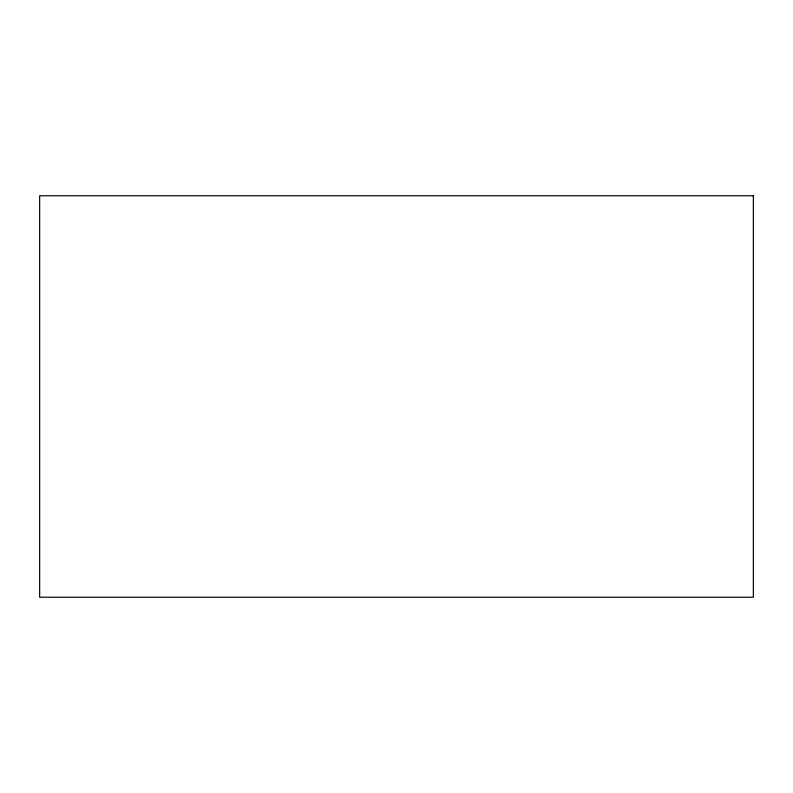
<?xml version="1.0" encoding="UTF-8"?>
<svg xmlns="http://www.w3.org/2000/svg" width="793" height="793" viewBox="0 0 793 793"><rect width="100%" height="100%" fill="white"/><g stroke="black" fill="none" stroke-linecap="round" stroke-linejoin="round"><path stroke-width="1.19" d="M753.35 195.772L39.65 195.772L39.65 597.228L753.35 597.228L753.35 195.772"/></g></svg>
